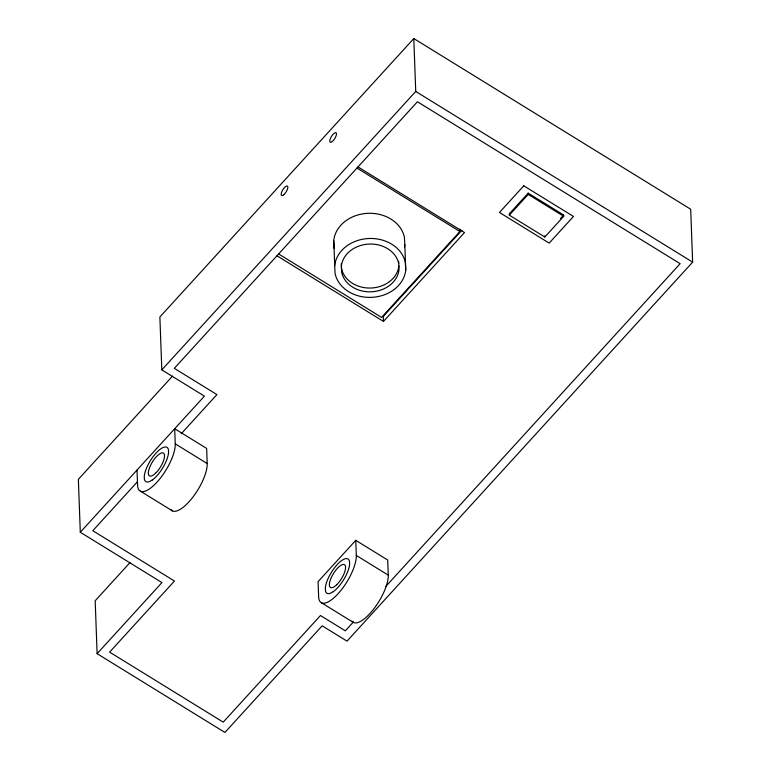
<?xml version="1.0" encoding="UTF-8"?>
<svg xmlns="http://www.w3.org/2000/svg" width="771" height="771" viewBox="0 0 771 771"><rect width="100%" height="100%" fill="white"/><g stroke="black" fill="none" stroke-linecap="round" stroke-linejoin="round"><path stroke-width="1.16" d="M413.796 38.55L159.876 316.987L161.814 369.887L204.421 396.149L80.3 532.25L161.949 582.587L97.117 653.673L224.93 732.45L322.172 625.811L347.017 641.135L692.637 262.14L690.7 209.24L413.796 38.55L415.733 91.45L161.814 369.887M172.463 376.161L78.363 479.35L80.3 532.25M137.421 481.779L92.799 530.708L174.458 581.035L109.627 652.121L223.224 722.148L320.476 615.518L345.321 630.832L353.426 621.946M181.224 433.745L216.921 394.598L174.323 368.345L417.429 101.753L680.138 263.682L385.857 586.384M130.029 562.56L95.18 600.773L97.117 653.673M459.824 229.112L459.911 231.522L381.578 317.421L278.63 253.958M461.887 230.192L383.283 316.389L383.466 321.43L276.962 255.779M383.466 321.43L464.508 232.563L358.004 166.921M528.174 193.155L509.265 213.885L509.313 215.148L544.818 237.025L563.726 216.294L563.678 215.032L528.174 193.155L528.222 194.408L509.313 215.148M560.527 218.492L563.678 215.032M355.759 540.336L318.076 581.652L318.635 596.764A31.119 11.064 -58.4 0 0 338.122 593.68A31.119 11.064 -58.4 0 0 356.318 555.448L355.759 540.336L387.707 560.025L388.266 575.137A31.119 11.064 -58.4 0 1 373.328 609.514A31.119 11.064 -58.4 0 1 351.942 621.224M415.733 91.45L692.637 262.14M528.222 194.408L563.726 216.294M356.963 168.059L459.911 231.522M207.206 463.544L206.657 448.423L174.699 428.734L175.258 443.845L207.206 463.544A31.119 11.064 -58.4 0 1 192.278 497.912A31.119 11.064 -58.4 0 1 170.883 509.621M356.318 555.448L388.266 575.137M140.428 491.175L172.376 510.874M321.478 602.777L353.436 622.476M404.823 244.87L404.409 237.198A35.697 29.452 -2.1 0 0 367.69 213.326A35.697 29.452 -2.1 0 0 333.718 240.61L335.057 273.483A35.697 29.452 -2.1 0 0 371.776 297.346A35.697 29.452 -2.1 0 0 405.748 270.062L404.823 244.87A35.697 29.452 -2.1 0 1 404.496 247.057M405.748 270.062L405.334 262.381A35.697 29.452 -2.1 0 0 368.615 238.518A35.697 29.452 -2.1 0 0 334.643 265.802M398.636 261.273L399.021 269.657A28.941 23.882 -2.1 0 1 371.477 291.785A28.941 23.882 -2.1 0 1 341.698 272.433L341.36 266.207A28.941 23.882 -2.1 0 1 368.914 244.079A28.941 23.882 -2.1 0 1 398.684 263.431M341.283 263.576L341.563 268.655A28.941 23.882 -2.1 0 0 371.343 288.007A28.941 23.882 -2.1 0 0 398.886 265.879M333.718 240.61L334.132 248.291M544.769 235.772L544.818 237.025M137.026 470.05L137.575 485.161A31.119 11.064 -58.4 0 0 157.062 482.077A31.119 11.064 -58.4 0 0 175.258 443.845M523.779 185.811L499.463 212.468L549.174 243.106L573.479 216.449L523.779 185.811M152.138 480.121L149.323 481.663A20.133 7.161 -58.4 0 1 144.389 479.244L144.273 476.276A20.133 7.161 -58.4 0 1 156.002 453.136A20.133 7.161 -58.4 0 1 168.454 449.763L168.56 452.731A20.133 7.161 -58.4 0 1 152.138 480.121M333.197 591.723L330.383 593.265A20.133 7.161 -58.4 0 1 325.439 590.846L325.333 587.878A20.133 7.161 -58.4 0 1 337.062 564.738A20.133 7.161 -58.4 0 1 349.504 561.365L349.62 564.333A20.133 7.161 -58.4 0 1 333.197 591.723M283.738 194.803A5.58 1.985 -58.4 0 0 287.737 186.418A5.58 1.985 -58.4 0 0 282.032 191.198A5.58 1.985 -58.4 0 0 283.738 194.803M332.359 141.488A5.58 1.985 -58.4 0 0 336.358 133.094A5.58 1.985 -58.4 0 0 330.653 137.884A5.58 1.985 -58.4 0 0 332.359 141.488M336.696 584.755A13.386 4.761 -58.4 0 0 344.859 565.008A13.386 4.761 -58.4 0 0 330.875 578.558A13.386 4.761 -58.4 0 0 336.696 584.755M155.636 473.153A13.386 4.761 -58.4 0 0 163.799 453.406A13.386 4.761 -58.4 0 0 149.825 466.956A13.386 4.761 -58.4 0 0 155.636 473.153"/></g></svg>
